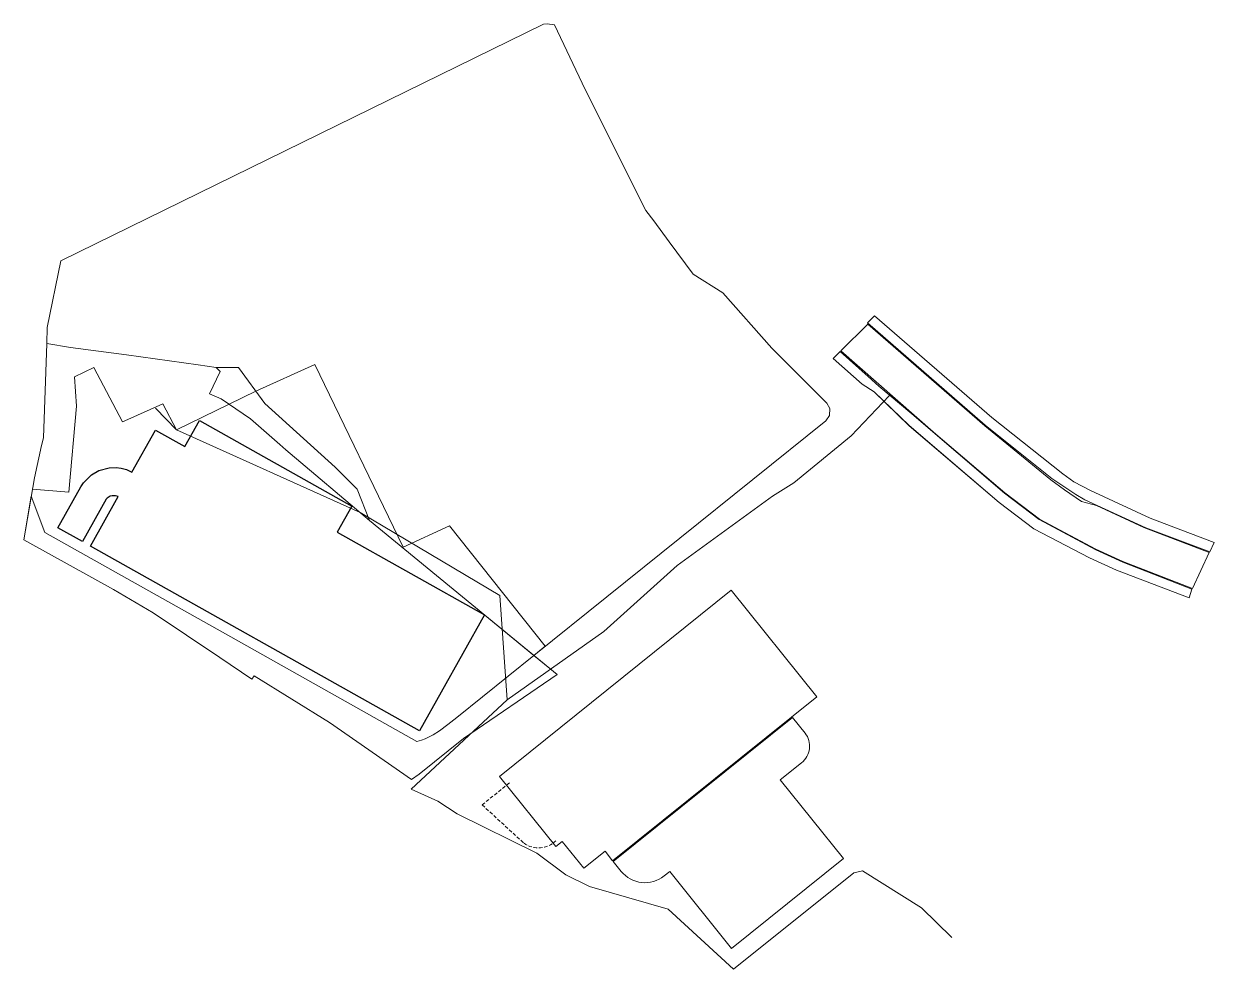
# Model space of a CAD drawing. Header units: metres. Extents: x 7511863 to 7512033, y 4692279 to 4692415.
import ezdxf

# ---------------------------------------------------------------- set-up
doc = ezdxf.new("R2010")
doc.units = ezdxf.units.M
doc.linetypes.add('DASHED', pattern=[0.75, 0.5, -0.25])
for name, color, linetype, lineweight in [('2D Drafting - General_Pen_No__102', 254, 'Continuous', 13), ('Asfallt', 97, 'Continuous', 0), ('Drawing & Figure_Pen_No__2', 8, 'Continuous', 15), ('llg betimi themelet', 97, 'Continuous', 0), ('Muret', 7, 'Continuous', 30), ('Parcela Baze', 7, 'Continuous', 0), ('Parcela Fqinje', 251, 'Continuous', 0), ('profili', 210, 'Continuous', 0), ('rregullimi', 1, 'Continuous', 0), ('trotuar', 155, 'Continuous', 0)]:
    doc.layers.add(name, color=color, linetype=linetype, lineweight=lineweight)

msp = doc.modelspace()

# ---------------------------------------------------------------- linework, layer by layer
at = {"layer": '2D Drafting - General_Pen_No__102', "color": 254, "linetype": 'DASHED', "lineweight": 13}
msp.add_lwpolyline([(7511932.17, 4692306.08), (7511928.28, 4692302.95), (7511934.27, 4692297.46, 0.359988), (7511938.81, 4692297.82)], format="xyb", dxfattribs=at)
at = {"layer": 'Asfallt'}
msp.add_polyline3d([(7512032.13, 4692338.99, 620.8), (7512022.82, 4692342.56, 620.73), (7512016.03, 4692345.7, 620.72), (7512013.89, 4692346.3, 620.68), (7512011.49, 4692347.94, 620.72), (7512009.54, 4692349.37, 620.64), (7512000.09, 4692357.08, 620.65), (7511983.36, 4692371.6, 620.63), (7511979.54, 4692367.79, 620.54), (7511993.11, 4692355.88, 620.49), (7512002.95, 4692347.51, 620.55), (7512007.93, 4692343.75, 620.61), (7512015.97, 4692339.48, 620.7), (7512019.79, 4692337.69, 620.72), (7512029.74, 4692333.84, 620.71), (7512032.13, 4692338.99, 620.8)], dxfattribs=at)
at = {"layer": 'Drawing & Figure_Pen_No__2', "color": 8, "linetype": 'Continuous', "lineweight": 15, "flags": 128}
for points in [[(7512032.23, 4692339.07), (7512023.12, 4692342.52), (7512014.39, 4692346.52), (7512013.08, 4692347.26), (7512009.66, 4692349.56), (7512000.14, 4692357.17), (7511983.35, 4692371.79), (7511984.33, 4692372.81), (7512001.08, 4692358.26), (7512011.22, 4692350.23), (7512012.83, 4692349.11), (7512015.2, 4692347.83), (7512023.72, 4692343.88), (7512032.86, 4692340.4)], [(7512029.69, 4692333.75), (7512029.27, 4692332.51), (7512018.91, 4692336.48), (7512015.04, 4692338.22), (7512007.12, 4692342.39), (7512002.15, 4692346.14), (7511989.31, 4692357.11), (7511984.28, 4692361.93), (7511982.59, 4692363.02), (7511978.44, 4692366.69), (7511979.44, 4692367.72), (7511983.42, 4692364.13), (7511984.97, 4692362.75), (7511989.67, 4692358.79), (7512002.93, 4692347.45), (7512007.88, 4692343.69), (7512015.95, 4692339.36), (7512019.8, 4692337.62)]]:
    msp.add_lwpolyline(points, close=True, dxfattribs=at)
at = {"layer": 'llg betimi themelet', "linetype": 'Continuous', "lineweight": 0, "elevation": 618.2, "flags": 128}
msp.add_lwpolyline([(7511930.78, 4692307.02), (7511938.83, 4692297), (7511939.73, 4692297.72), (7511942.79, 4692293.9), (7511945.84, 4692296.34), (7511946.93, 4692294.97), (7511972.47, 4692315.48), (7511976.09, 4692318.39), (7511963.88, 4692333.6)], close=True, dxfattribs=at)
msp.add_lwpolyline([(7511948.15, 4692293.45, 0.414214), (7511954.27, 4692292.79), (7511955.09, 4692293.44), (7511963.93, 4692282.44), (7511979.91, 4692295.27), (7511970.88, 4692306.52), (7511973.92, 4692308.96, 0.414214), (7511974.42, 4692313.21), (7511972.64, 4692315.43), (7511947.02, 4692294.86)], format="xyb", close=True, dxfattribs=at)
at = {"layer": 'Muret', "lineweight": 30}
msp.add_lwpolyline([(7511872.33, 4692339.92), (7511876.3, 4692346.98), (7511875.89, 4692347.1), (7511875.44, 4692347.11), (7511875.15, 4692347.04), (7511874.7, 4692346.74), (7511874.57, 4692346.59), (7511871.18, 4692340.57), (7511867.69, 4692342.53), (7511870.98, 4692348.37), (7511871.35, 4692348.96), (7511872.46, 4692350.07), (7511873.55, 4692350.7), (7511875.02, 4692351.1), (7511876.02, 4692351.13), (7511876.74, 4692351.03), (7511877.47, 4692350.83), (7511878.26, 4692350.47), (7511881.64, 4692356.48), (7511885.83, 4692354.13), (7511887.91, 4692357.84), (7511909.66, 4692345.61), (7511907.58, 4692341.9), (7511928.63, 4692330.07), (7511919.32, 4692313.51), (7511872.33, 4692339.92)], dxfattribs=at)
at = {"layer": 'Parcela Baze', "flags": 128}
for points in [[(7511868.09, 4692380.67), (7511937.07, 4692414.44), (7511937.58, 4692414.51), (7511938.62, 4692414.35), (7511942.99, 4692405.12), (7511951.69, 4692387.85), (7511952.79, 4692386.36), (7511954.99, 4692383.38), (7511958.42, 4692378.74), (7511962.66, 4692376.1), (7511969.66, 4692368.19), (7511977.52, 4692360.32), (7511977.96, 4692359.55), (7511977.93, 4692358.58), (7511977.37, 4692357.78), (7511935.68, 4692324.29), (7511925.49, 4692332.64), (7511912.21, 4692343.58), (7511910.41, 4692348.04), (7511907.29, 4692351.18), (7511897.25, 4692360.27), (7511893.47, 4692365.43), (7511890.29, 4692365.44), (7511887.7, 4692365.8), (7511877.46, 4692367.22), (7511869.46, 4692368.28), (7511866.08, 4692368.87), (7511866.16, 4692371.13), (7511868.09, 4692380.67)], [(7511863.88, 4692347.02), (7511865.81, 4692341.87), (7511892.39, 4692326.93), (7511918.96, 4692311.99), (7511919.62, 4692312.19), (7511920.13, 4692312.4), (7511921.29, 4692312.97), (7511922.18, 4692313.5), (7511923.4, 4692314.43), (7511924.65, 4692315.43), (7511935.68, 4692324.29), (7511937.96, 4692322.42), (7511939.02, 4692321.55), (7511925.6, 4692312.43), (7511919.27, 4692307.31), (7511918.21, 4692306.55), (7511906.48, 4692314.72), (7511895.71, 4692321.36), (7511895.38, 4692320.91), (7511890.79, 4692324.02), (7511881.31, 4692330.4), (7511875.6, 4692333.7), (7511862.81, 4692340.78), (7511863.88, 4692347.02)]]:
    msp.add_lwpolyline(points, dxfattribs=at)
at = {"layer": 'Parcela Fqinje', "flags": 128}
msp.add_lwpolyline([(7511925.49, 4692332.64), (7511937.96, 4692322.42), (7511939.02, 4692321.55), (7511925.6, 4692312.43), (7511919.27, 4692307.31), (7511918.21, 4692306.55), (7511906.48, 4692314.72), (7511895.71, 4692321.36), (7511895.38, 4692320.91), (7511890.79, 4692324.02), (7511881.31, 4692330.4), (7511875.6, 4692333.7), (7511862.81, 4692340.78), (7511864.33, 4692349.68), (7511865.36, 4692354.29), (7511865.61, 4692355.39), (7511866.08, 4692368.87), (7511869.46, 4692368.28), (7511877.46, 4692367.22), (7511887.7, 4692365.8), (7511890.29, 4692365.44), (7511890.88, 4692364.85), (7511889.34, 4692361.68), (7511891, 4692360.96), (7511895.2, 4692358.1), (7511899.38, 4692354.42), (7511900.26, 4692353.64), (7511912.21, 4692343.58), (7511925.49, 4692332.64)], dxfattribs=at)
at = {"layer": 'profili', "flags": 128}
for points in [[(7511986.41, 4692361.39), (7511980.99, 4692355.68), (7511972.81, 4692348.93), (7511969.75, 4692347.06), (7511956.13, 4692337.16), (7511945.65, 4692327.71), (7511931.85, 4692317.96), (7511918.14, 4692305.19), (7511921.96, 4692303.47), (7511924.72, 4692301.69), (7511936.12, 4692296.06), (7511940.25, 4692292.94), (7511943.64, 4692291.27), (7511954.84, 4692288.07), (7511964.19, 4692279.48), (7511981.36, 4692293.25), (7511982.61, 4692293.54), (7511991.07, 4692288.24), (7511995.4, 4692283.98)], [(7511881.63, 4692359.59), (7511884.62, 4692356.53), (7511910.87, 4692344.71), (7511930.8, 4692332.86), (7511931.85, 4692317.96)]]:
    msp.add_lwpolyline(points, dxfattribs=at)
at = {"layer": 'rregullimi', "flags": 128}
msp.add_lwpolyline([(7511864.05, 4692348.04), (7511869.23, 4692347.59), (7511870.32, 4692359.88), (7511870.04, 4692364.07), (7511872.79, 4692365.44), (7511876.91, 4692357.65), (7511877.25, 4692357.82), (7511882.65, 4692360.22), (7511884.61, 4692356.53), (7511892.14, 4692360.18), (7511895.95, 4692362.04), (7511904.38, 4692365.85), (7511917.01, 4692339.74), (7511923.64, 4692342.8), (7511937.31, 4692325.6)], dxfattribs=at)
msp.add_lwpolyline([(7511904.38, 4692365.85), (7511895.95, 4692362.04), (7511897.25, 4692360.27), (7511907.29, 4692351.18), (7511910.41, 4692348.04), (7511912.21, 4692343.58), (7511925.49, 4692332.64), (7511935.68, 4692324.29), (7511937.31, 4692325.6), (7511923.64, 4692342.8), (7511917.01, 4692339.74)], close=True, dxfattribs=at)
at = {"layer": 'trotuar'}
msp.add_polyline3d([(7512032.23, 4692339.07, 620.89), (7512023.12, 4692342.52, 620.85), (7512014.39, 4692346.53, 620.81), (7512013.08, 4692347.26, 620.8), (7512009.66, 4692349.56, 620.77), (7512000.14, 4692357.17, 620.72), (7511983.35, 4692371.79, 620.77), (7511984.33, 4692372.81, 620.79), (7512001.08, 4692358.26, 620.75), (7512011.22, 4692350.23, 620.87), (7512012.83, 4692349.11, 620.87), (7512015.2, 4692347.83, 620.87), (7512023.72, 4692343.88, 620.96), (7512032.86, 4692340.4, 620.98)], close=True, dxfattribs=at)
msp.add_polyline3d([(7512029.69, 4692333.75, 620.82), (7512029.27, 4692332.51, 620.86), (7512018.91, 4692336.48, 620.53), (7512015.04, 4692338.22, 620.59), (7512007.12, 4692342.39, 620.71), (7512002.15, 4692346.14, 620.7), (7511989.31, 4692357.12, 620.52), (7511984.28, 4692361.93, 620.43), (7511982.59, 4692363.02, 620.66), (7511978.44, 4692366.69, 620.71), (7511979.44, 4692367.72, 620.68), (7511983.42, 4692364.13, 620.64), (7511984.97, 4692362.75, 620.51), (7511989.67, 4692358.79, 620.58), (7512002.92, 4692347.45, 620.65), (7512007.88, 4692343.69, 620.67), (7512015.95, 4692339.36, 620.73), (7512019.8, 4692337.62, 620.75), (7512029.69, 4692333.75, 620.82)], dxfattribs=at)

doc.saveas('drawing.dxf')
